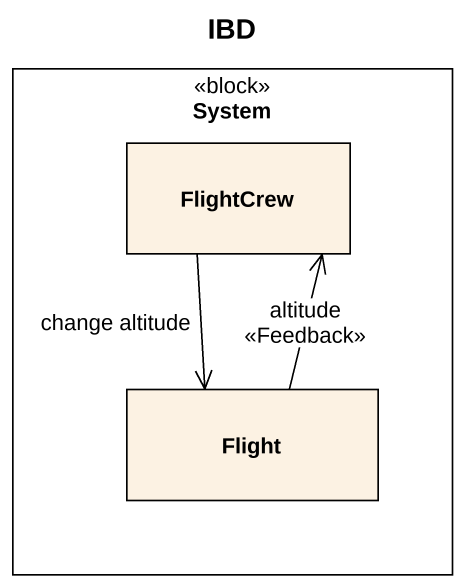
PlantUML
@startuml
title IBD
rectangle System <<block>> {
  rectangle FlightCrew
  rectangle Flight
}
FlightCrew <-- Flight : altitude\n<<Feedback>>
Flight <-up- FlightCrew : change altitude
@enduml
